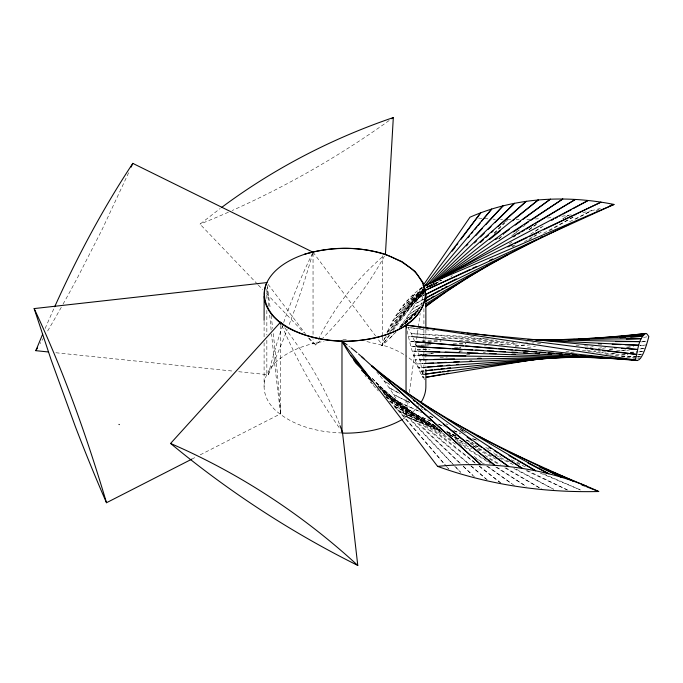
<?xml version="1.0" encoding="UTF-8"?>
<svg xmlns="http://www.w3.org/2000/svg" width="683" height="683" viewBox="0 0 683 683"><rect width="100%" height="100%" fill="white"/><g stroke="black" fill="none" stroke-linecap="round" stroke-linejoin="round"><path stroke-width="0.51" stroke-dasharray="3.42 2.56" d="M382.617 336.83L382.617 345.359L376.239 336.813M382.617 335.763L382.617 255.758M408.195 400.998L406.035 416.809L406.035 398.676M409.348 392.571L418.141 328.275M418.278 327.225L420.156 313.523M421.163 306.146L423.469 289.285M45.112 328.497L54.273 307.691M128.626 172.756L102.049 229.642L77.871 276.974A750.036 304.883 -71.8 0 1 62.281 305.514M388.977 335.31L381.78 345.803A329.505 162.639 66.3 0 1 385.306 336.463M392.571 330.06L422.564 286.322M390.019 334.73L381.78 345.803A476.589 234.773 66.6 0 0 394.048 333.765M393.186 330.461L423.631 289.549M386.143 336.659L384.205 339.203L386.228 336.753M389.387 332.425L422.41 289.165M390.966 331.016L423.426 291.726M426.807 287.637L428.156 285.998M422.376 287.159A329.505 162.639 66.3 0 0 386.843 332.877L423.17 289.985M386.834 332.877L423.409 292.896M429.146 286.621L431.297 284.265M425.278 288.832L389.677 326.833L423.733 293.135M426.004 288.064L428.181 285.733M390.078 338L396.072 331.972M402.825 325.185L420.062 307.845M450.797 276.939L452.291 275.437M494.27 233.219L504.771 222.667M507.768 219.653L505.514 221.915L507.768 219.653A750.036 451.284 58 0 0 510.875 219.687M400.827 326.961L421.155 306.556M494.21 233.253L504.754 222.675M429.786 287.142L433.568 283.402M423.366 291.445L392.725 321.078L424.339 292.725M427.199 287.739L431.024 284.034M405.079 323.776L416.109 313.787M498.863 238.888L503.593 234.611M400.272 327.174L418.525 310.791M498.71 238.854L503.465 234.585M431.451 286.348L435.404 282.805M423.153 291.769L395.969 315.614L424.092 292.742M428.745 286.86L431.946 284.051M400.366 327.277L416.041 314.445M514.231 234.047L519.182 229.992M523.306 226.611L524.962 225.262M433.201 285.34L436.505 282.651M417.33 311.952L401.604 324.638L416.152 313.813M511.695 235.866L519.14 229.864M423.52 291.257L399.401 310.458L423.434 292.742M429.342 286.621L433.5 283.317M257.525 284.222L200.025 224.152L220.199 208.503M529.094 229.778L537.649 223.418M434.593 284.521L439.741 280.73M418.09 310.364L405.19 319.755L418.38 310.799M509.245 243.993L512.677 241.492M529.018 229.59L535.899 224.587M423.725 290.659L403.03 305.6L423.34 292.051M428.898 286.92L434.072 283.189M389.156 120.515C355.612 144.574 320.344 166.2 283.829 185.443A750.036 605.949 -15 0 1 232.143 210.535M512.489 246.904L515.127 245.112M535.361 231.375L543.275 226.005M434.815 284.393L440.996 280.269M421.112 306.428L408.647 314.658L421.274 306.804M511.943 246.443L513.727 245.274M530.648 234.098L541.329 227.038M423.784 289.976L406.846 301.058L423.247 291.171M428.241 287.065L435.37 282.395M528.608 240.04L541.235 232.186M436.002 283.479L441.474 280.184M422.939 302.757L411.969 309.356L422.12 303.542M524.416 241.739L536.3 234.593M425.475 288.175L410.85 296.84L423.912 289.737M426.388 287.637L433.705 283.308M549.499 230.666L575.351 215.879M423.537 299.239L415.162 303.85L423.648 299.367M543.651 233.202L575.308 215.802M429.513 286.698L441.636 280.107M422.205 287.876L419.379 289.361L422.265 287.978M575.445 219.183L591.469 210.714L602.816 207.777M191.692 459.207L196.431 456.79M200.213 454.852L280.679 413.753A329.505 53.547 83.3 0 0 273.115 332.476M423.921 295.252L418.209 298.138L423.947 295.329M569.579 221.762L591.469 210.714L581.882 212.823M596.054 210.919L600.886 208.674M565.925 351.677L569.076 351.096M576.418 349.756L581.668 348.791M590.069 347.254L593.22 346.674M643.599 337.453L648.85 336.488M571.21 214.821L561.392 216.34M586.799 350.917L590.991 350.225M602.534 348.33L606.726 347.638M641.346 341.952L646.588 341.09L641.328 341.859M570.834 352.394L575.043 351.762M582.411 350.661L586.62 350.029M598.188 348.304L603.448 347.519M592.562 352.035L601.014 350.917M609.467 349.798L613.693 349.235M627.421 347.416L633.764 346.58M640.099 345.735L646.434 344.898L640.082 345.641M419.951 360.146L423.136 359.77M439.997 357.772L447.502 356.91M466.583 354.665L469.759 354.298M483.248 352.659L485.357 352.411M527.558 347.416L535.463 346.58M424.015 370.878L419.78 371.373L424.015 370.937M588.183 351.702L595.593 350.831M609.364 349.226L613.599 348.731M626.311 347.246L631.604 346.631M547.493 218.005L553.478 217.365M599.725 353.06L606.077 352.419M620.898 350.908L629.367 350.046M639.954 348.97L645.247 348.432L639.937 348.885M424.015 354.392L418.713 354.887L421.898 354.605M425.082 354.289L433.56 353.504M459.019 351.122L461.136 350.917M515.23 345.863L525.833 344.872M537.495 343.78L540.68 343.481M422.956 354.511L434.619 353.461M459.01 351.275L463.245 350.9M515.204 346.238L530.051 344.906M425.586 367.155L418.158 367.787L425.586 367.249M596.43 352.59L605.983 351.779M616.595 350.874L626.149 350.063M605.889 354.272L617.552 353.427M630.281 352.513L637.709 351.976M638.767 351.899L644.069 351.523L638.759 351.813M535.412 218.97L538.443 218.756M415.418 343.626A329.505 66.149 -81.7 0 1 417.398 349.961L429.069 349.175M454.545 347.459L460.914 347.032M499.136 344.454L517.176 343.242M417.398 349.961L430.128 349.192M458.78 347.459L460.905 347.331M484.247 345.922L486.373 345.794M501.228 344.898L519.268 343.805M532.006 343.037L534.123 342.909M422.973 363.612L416.596 363.962L422.965 363.689M604.737 353.674L614.307 353.145M630.247 352.274L637.691 351.873M615.281 355.356L628.027 354.801M637.589 354.392L642.908 354.161L637.58 354.289M430.879 344.778L415.998 345.367L430.871 344.924M453.196 343.891L465.943 343.387M482.949 342.704L507.392 341.739M459.548 344.07L465.926 343.882M488.234 343.216L513.727 342.465M525.415 342.115L527.541 342.046M609.902 354.989L628.001 354.537M621.539 356.663L636.436 356.432M637.495 356.415L641.755 356.347M421.974 341.03L441.124 340.826M459.224 340.629L496.464 340.228M421.966 341.133L441.116 341.176M466.643 341.235L501.749 341.312M621.504 356.278L636.428 356.33M637.495 356.33L639.621 356.338M633.158 358.003L636.36 358.037M637.418 358.046L640.62 358.08M435.353 337.641L485.459 338.614M417.526 351.25L412.216 351.088L417.526 351.284M626.806 357.661L631.058 357.79M632.116 357.824L638.494 358.012M435.344 338L437.47 338.076M442.797 338.264L497.139 340.194M474.062 336.839L411.345 333.637L489.959 339.144M576.017 345.18L579.201 345.402M584.511 345.769L588.763 346.068M341.97 432.945C318.03 432.279 293.127 426.183 274.933 409.826A80.884 46.7 0 0 1 324.049 341.372M412.165 335.379A329.505 66.149 -81.7 0 0 407.871 327.567L423.75 329.086M55.886 352.752L233.424 371.151M238.709 371.706L268.299 374.771A476.589 251.429 -64.1 0 0 287.253 329.556M408.332 336.147L410.457 336.377M407.871 327.575L431.152 330.307M432.211 330.427L434.32 330.674M366.899 341.602L385.425 346.033A80.884 46.7 0 0 1 406.65 356.253M440.151 429.855L405.463 416.365A476.589 354.511 -37.7 0 1 393.698 406.197M447.083 432.552L456.005 436.019M465.917 439.878L472.849 442.575M485.733 447.587L488.712 448.74M431.306 421.215L401.8 408.878L431.221 421.249M438.187 424.1L444.095 426.568M453.922 430.683L459.83 433.15M473.592 438.904L478.51 440.962M439.058 424.553L443.959 426.61M453.768 430.742L460.632 433.628M472.397 438.58L478.279 441.056M441.858 431.673L405.463 416.365A329.505 245.129 -38.1 0 0 379.56 375.334M449.721 434.986L460.547 439.536M470.382 443.668L478.254 446.981M493.988 453.597L500.878 456.492M516.613 463.108L526.448 467.249M540.219 473.037L580.55 490.001M438.136 427.993L399.103 411.021L441.44 430.888M446.913 431.818L455.698 435.634M466.429 440.304L474.233 443.702M487.893 449.645L493.749 452.189M511.311 459.83L521.069 464.073M543.506 473.831L580.584 489.959M419.174 411.243L397.83 401.578L421.94 412.72M429.838 416.067L433.722 417.825M459.907 429.675L463.791 431.434M429.65 416.28L433.509 418.064M446.042 423.861L447.971 424.749M462.434 431.434L466.293 433.218M450.106 434.951L460.684 439.912M473.199 445.786L482.821 450.302M499.179 457.969L513.607 464.747M526.115 470.613L567.496 490.027M436.096 426.388L393.895 405.958L441.124 430.614M446.648 431.494L457.2 436.599M469.665 442.635L478.296 446.819M495.568 455.168L511.866 463.065M527.216 470.493L567.505 489.984M409.791 402.492L393.553 394.492L409.646 402.705M421.01 408.511L422.905 409.476M449.627 435.045L464.747 442.925M477.033 449.329L496.874 459.676M513.881 468.538L553.563 489.224L515.204 468.606M389.754 401.305L436.565 426.414M447.8 432.441L459.036 438.469M473.08 445.999L493.672 457.055M399.248 393.16L388.96 387.62L400.033 393.895M389.711 401.399L442.191 431.69M455.083 439.126L471.663 448.688M489.156 458.788L499.282 464.636M504.805 467.821L542.558 489.609M389.558 384.213L384.077 380.96L389.464 384.367M385.733 396.652L436.172 426.551M449.013 434.157L466.438 444.488M484.785 455.365L500.374 464.602M505.872 467.864L540.723 488.524M460.368 429.197L463.953 431.468M386.518 397.361L445.606 435.028M459.036 443.591L490.368 463.569M495.738 466.993L526.175 486.407M383.573 393.143L442.396 431.596M457.55 441.5L489.643 462.476M496.772 467.138L526.183 486.373M384.23 394.006L457.149 445.299M475.385 458.122L483.197 463.62M486.663 466.062L511.84 483.777M380.508 389.156L451.369 440.176M473.84 456.355L484.204 463.817M487.662 466.31L514.453 485.596M370.98 382.343L373.499 384.298M382.736 391.461L475.906 463.731M479.261 466.335L501.928 483.914M378.297 385.921L476.034 463.39M479.372 466.037L500.255 482.591M377.878 386.399L470.1 465.294M470.911 465.985L486.279 479.133M375.923 382.77L470.305 465.149M471.108 465.849L487.91 480.508M378.442 386.296L460.222 463.526M463.313 466.438L472.568 475.189M372.013 378.382L375.087 381.336M375.855 382.079L460.299 463.33M463.373 466.284L474.89 477.357M377.981 386.015L453.939 465.345M454.673 466.122L460.573 472.277L454.767 466.071M258.259 284.99L262.682 289.618M266.37 293.468L303.969 332.741M309.126 338.136L315.759 345.069A476.589 389.558 2.7 0 0 319.968 340.945M372.397 378.544L454.041 465.294M386.04 396.456L445.931 465.849L379.876 388.038M268.137 284.359L305.344 333.714M308.554 337.965L313.045 343.925L313.045 338.597M313.045 252.189L375.599 335.959M424.339 379.774L423.11 374.386A80.884 46.7 0 0 0 407.495 356.842M425.868 329.94L425.868 366.208M423.904 292.52L423.904 295.722M423.904 308.52L423.904 328.788M423.904 329.855L423.904 338.384M423.904 339.451L423.904 363.988M423.904 365.055L423.904 377.853M313.045 253.256L313.045 337.53M280.448 325.441L280.448 413.975M266.848 289.054L266.848 300.785M266.848 310.389L266.848 334.926M266.848 340.254L266.848 374.386M264.099 321.411L264.099 338.478M264.099 342.738L264.099 386.476M315.768 345.069A329.505 268.957 2.4 0 1 383.146 256.245M384.427 256.116A476.589 389.558 2.7 0 1 322.735 338.162M418.739 405.651A80.884 46.7 0 0 1 403.098 418.961M342.883 339.793A80.884 46.7 0 0 1 347.084 339.793M422.726 288.764A476.589 234.773 66.6 0 1 399.137 327.772M284.717 327.729A329.505 239.52 41.5 0 1 340.014 425.646M339.075 427.481A476.589 345.265 41.7 0 1 281.652 325.065M268.308 374.771A329.505 172.748 -64.2 0 1 282.728 325.27M283.693 322.461A329.505 172.748 -64.2 0 1 312.157 253.999M312.754 253.214A476.589 251.429 -64.1 0 1 288.678 325.834M280.679 413.753A476.589 75.6 83.3 0 1 271.535 333.996M271.142 330.017A476.589 75.6 83.3 0 1 269.691 315.128M268.863 306.223A476.589 75.6 83.3 0 1 267.215 287.5M267.215 285.562A329.505 53.547 83.3 0 1 270.237 308.46M271.1 315.452A329.505 53.547 83.3 0 1 272.654 328.472M61.291 307.273A750.036 304.883 -71.8 0 1 46.512 332.894M43.849 337.385A750.036 304.883 -71.8 0 1 40.109 343.617M228.395 212.2A750.036 605.949 -15 0 1 200.025 224.152M530.35 219.277A750.036 451.284 58 0 1 525.261 219.491M519.114 219.644A750.036 451.284 58 0 1 516.032 219.678M502.577 219.542A750.036 451.284 58 0 1 500.494 219.474M495.269 219.26A750.036 451.284 58 0 1 493.177 219.158M487.935 218.842A750.036 451.284 58 0 1 478.441 218.09M413.36 338.145A329.505 66.149 -81.7 0 1 414.521 341.116M418.192 352.88A329.505 66.149 -81.7 0 1 423.161 377.819A476.589 96.371 -81.5 0 1 407.153 330.717M348.791 346.11A329.505 245.129 -38.1 0 1 350.447 347.382M376.879 372.192A329.505 245.129 -38.1 0 1 378.894 374.54M378.322 390.932A476.589 354.511 -37.7 0 1 376.931 389.421M375.548 387.893A476.589 354.511 -37.7 0 1 370.143 381.695M366.216 376.939A476.589 354.511 -37.7 0 1 364.935 375.334M568.29 215.35L562.877 218.714L568.29 215.35M423.059 291.325L421.129 292.23L423.067 291.342M424.604 374.241L421.445 374.711L424.613 374.293M422.529 359.719L415.076 359.907L422.529 359.787M422.145 355.638L413.616 355.612L422.145 355.706M416.186 346.64L410.867 346.332L416.178 346.657M413.813 341.705L409.569 341.355L413.804 341.713M448.714 469.076L446.622 466.651L448.731 469.067"/><path stroke-width="1.02" d="M425.868 327.806L425.868 294.74L423.11 282.651L415.033 271.39L402.176 261.717L385.425 254.298L393.314 117.561C332.006 138.418 273.823 168.616 221.847 207.282M635.173 359.941C638.153 351.395 637.734 338.99 645.708 333.449L646.784 333.799L648.85 336.488A750.036 42.653 -87.6 0 1 642.908 354.153C641.542 356.859 638.947 362.195 635.173 359.941L405.864 324.988L410.739 321.326A66.934 38.641 0 0 0 417.731 314.325L422.564 306.744L424.946 298.778A66.934 38.641 0 0 0 424.946 290.702L422.564 282.736L417.731 275.155A66.934 38.641 0 0 0 410.739 268.163L401.775 261.948L391.026 256.782A66.951 38.658 0 0 0 378.911 252.744C354.588 246.128 328.625 247.4 304.49 254.238M266.848 282.651C258.712 300.844 272.167 319.132 287.782 327.763C305.361 337.189 325.176 340.996 344.983 341.44C375.206 340.484 421.129 331.042 425.868 294.74M48.493 351.984L35.806 350.669L42.645 334.226M131.127 167.13L132.801 163.374L313.087 252.258M54.691 306.752C77.094 257.107 102.749 208.836 132.801 163.374M423.161 285.451L469.947 217.22C514.948 197.285 566.13 194.868 613.991 204.43L424.032 290.898L470.416 269.315M452.163 251.199L455.33 246.93M456.603 245.231L457.866 243.524M461.042 239.263L480.695 212.84L424.356 286.621M468.051 237.701L469.409 236.062M471.432 233.612L472.79 231.972M474.813 229.514L476.845 227.063M478.194 225.424L480.226 222.965M481.575 221.326L491.717 209.049L427.285 285.127M340.014 425.646A329.505 239.52 41.5 0 1 342.482 432.296L357.781 565.439A750.036 585.143 27.7 0 1 276.624 520.036C239.622 496.908 204.183 471.287 170.571 443.455L280.448 322.239A80.21 46.307 0 0 0 336.002 340.757L341.987 341.013L341.97 432.945L344.983 433.176A80.884 46.7 0 0 0 402.176 419.499M466.429 245.846L467.864 244.283M475.752 235.652L482.207 228.6M485.792 224.681L503.004 205.865L430.358 283.411M474.429 242.96L476.7 240.715M480.482 236.967L484.264 233.227M488.046 229.479L491.077 226.483M494.859 222.743L514.53 203.269L432.561 282.549M480.448 242.397L483.615 239.562M485.989 237.436L488.354 235.311M491.521 232.476L493.1 231.059M497.839 226.807L526.294 201.289L435.139 281.251M425.944 306.334L430.068 302.962M489.455 239.596L500.212 230.854M512.626 220.763L514.282 219.422M515.938 218.073L538.272 199.914L436.821 280.67M425.56 306.812L446.101 291.53M447.809 290.258L450.379 288.354M495.534 239.622L497.25 238.35M503.251 233.928L509.262 229.497M515.272 225.074L520.42 221.275M522.999 219.38L550.464 199.137L440.108 278.826M391.649 118.74L393.314 117.561M425.424 306.018L464.116 279.748M466.754 277.955L469.392 276.163M513.394 231.972L522.222 226.082M524.877 224.314L528.403 221.958M531.058 220.191L562.835 198.984L441.611 278.314M425.782 303.995L484.409 267.531M486.211 266.404L488.021 265.286M513.445 236.788L515.264 235.686M517.996 234.038L519.823 232.946M521.641 231.844L524.373 230.197M526.2 229.095L533.483 224.698M535.31 223.606L575.393 199.427L449.243 274.105M426.593 300.563L429.342 298.906M431.169 297.814L433.91 296.157M425.816 301.434L507.964 254.435M425.398 298.215L439.365 290.54M441.227 289.515L443.088 288.491M444.957 287.466L446.819 286.442M551.727 220.268L553.597 219.252M555.458 218.236L557.328 217.228M559.198 216.212L561.059 215.196M562.929 214.18L571.321 209.621M573.191 208.605L588.114 200.486L432.578 282.412M425.979 285.887L427.865 284.896M425.535 298.369L535.848 240.1M540.56 237.607L542.447 236.617M266.805 282.591L34.15 308.579L51.251 360.206L75.147 426.047A750.036 225.202 77 0 0 106.497 502.731L191.692 459.207M425.825 294.296L456.295 278.92M424.911 294.86L569.34 224.161M507.785 246.913L512.583 244.608M514.504 243.686L526.994 237.684M528.924 236.762L538.528 232.152M543.335 229.838L600.989 202.159L423.904 286.117L423.904 288.252M472.346 268.419L476.213 266.626M489.745 260.334L492.639 258.985M423.904 286.117L613.991 204.43L609.928 205.651M281.678 323.802A329.505 239.52 41.5 0 0 280.448 322.239L279.902 322.47L273.465 316.562A80.884 46.7 0 0 1 264.15 296.49M444.163 373.968L426.32 377.238L538.545 358.848M446.264 373.584L448.355 373.2M425.654 374.088L440.381 371.885M442.49 371.569L444.59 371.253M447.749 370.784L449.849 370.468M425.671 374.156L546.093 358.199M615.118 337.069L617.227 336.813M621.445 336.318L624.484 336.121M626.721 335.695L645.708 333.449M426.132 370.63L432.484 369.887M434.601 369.64L438.845 369.144M440.962 368.897L444.138 368.521M447.314 368.154L450.49 367.778M426.132 370.724L548.919 358.234M551.036 358.02L555.27 357.585M587.346 339.118L589.463 338.922M594.773 338.418L599.017 338.025M602.193 337.726L644.615 333.756M625.474 336.352L629.717 335.968M632.902 335.686L643.497 334.738L578.749 339.092M427.712 366.976L434.072 366.43M437.257 366.156L442.567 365.704M446.81 365.345L449.995 365.072M456.364 364.534L458.481 364.346M437.615 466.387C492.247 460.871 548.79 467.983 598.718 491.521A750.036 503.9 -49.9 0 1 528.864 488.106C497.779 484.213 467.087 477.041 437.615 466.387L341.97 341.21C364.159 341.509 387.176 337.308 406.035 325.074L636.411 354.4L606.786 350.925M425.586 367.249L560.282 357.55M564.525 357.252L569.827 356.868M568.136 339.81L574.505 339.383M620.079 337.718L625.389 337.402M630.691 337.078L642.361 336.369L556.278 339.793M433.603 363.032L424.032 363.561L580.217 356.876M437.854 362.801L446.358 362.34M453.794 361.93L459.113 361.64M469.742 361.059L471.868 360.94M626.337 339.109L641.209 338.674L536.906 339.793M423.597 359.693L426.79 359.608M434.243 359.42L454.468 358.916M477.895 358.319L481.088 358.242M423.597 359.77L589.608 357.166M615.562 341.568L640.031 341.628L528.096 339.442M465.857 355.783L422.145 355.638L589.463 357.525M591.598 357.55L606.513 357.713M422.837 351.412L439.835 351.933M445.145 352.095L458.959 352.522M467.454 352.778L478.083 353.102M489.762 353.461L496.14 353.657M512.079 354.144L515.264 354.246M598.351 343.797L601.552 343.908M612.207 344.283L620.727 344.591M624.988 344.744L638.836 345.231L535.72 339.98M418.585 351.318L606.572 358.165M608.698 358.242L618.26 358.592L615.084 358.268M528.283 339.596L532.535 339.818M450.208 348.578L417.245 346.699L625.637 359.412M452.334 348.697L460.846 349.184M464.039 349.363L472.542 349.85M475.735 350.029L483.18 350.456M487.431 350.695L493.809 351.062M500.195 351.421L505.505 351.728M511.891 352.095L517.21 352.394M523.588 352.761L527.839 353M535.284 353.427L539.536 353.666M548.048 354.153L551.232 354.332M559.744 354.819L561.87 354.938M628.821 359.608L634.14 359.932M614.256 347.86L616.382 348.006M621.692 348.381L625.944 348.671M629.137 348.902L637.632 349.491L467.163 333.227M415.93 341.876L463.595 345.803M465.721 345.974L496.439 348.501M498.556 348.68L504.916 349.201M507.034 349.38L512.327 349.816M515.511 350.072L520.805 350.507M522.922 350.686L529.282 351.207M531.4 351.378L536.693 351.822M539.869 352.078L545.171 352.513M548.347 352.778L553.648 353.213M556.824 353.478L562.118 353.914M565.293 354.17L569.537 354.52M572.713 354.784L576.947 355.134M581.19 355.476L585.425 355.826M589.66 356.176L593.903 356.526M598.137 356.876L602.372 357.226M606.615 357.576L609.791 357.832M622.503 358.882L625.679 359.138M630.981 359.582L634.157 359.839M414.871 341.799L637.307 360.564L411.516 336.488M461.87 332.723L463.988 332.928M585.621 348.441L587.739 348.689M590.915 349.056L593.032 349.303M596.208 349.679L599.375 350.055M602.551 350.422L604.668 350.669M385.425 254.298C359.19 246.264 330.777 246.264 304.541 254.298A80.884 46.7 0 0 0 264.15 292.998L264.099 320.344M581.865 484.973L584.844 486.125M586.825 486.894L598.718 491.521M544.402 468.529L550.302 470.997M552.265 471.816L586.688 486.219M554.75 473.234L557.695 474.472M559.65 475.3L574.36 481.489L509.373 452.069M118.893 424.374L119.423 424.613M170.571 443.455C239.272 473.182 302.74 514.751 357.781 565.439M539.57 467.078L561.742 477.332L476.691 435.438M528.019 463.117L548.85 473.754L447.869 419.353M508.937 455.595L515.392 459.258M517.236 460.299L535.694 470.758L422.435 403.687M489.088 447.356L490.881 448.492M494.475 450.763L498.061 453.034M499.862 454.169L522.299 468.359L400.272 388.525M467.138 437.103L471.466 440.168M475.795 443.233L481.848 447.527M483.581 448.757L508.664 466.54L381.174 373.985M413.335 400.238L414.999 401.561M416.664 402.893L418.32 404.216M419.985 405.548L422.478 407.538M424.143 408.869L425.808 410.193M443.267 424.143L494.825 465.319L371.8 365.755M368.171 378.1L372.209 381.558M363.928 372.303L369.529 377.187M371.629 365.986L374.788 368.854M376.367 370.28L480.781 464.696L361.64 356.722M361.469 370.263L369.955 378.28M361.264 368.043L355.126 362.135A476.589 354.511 -37.7 0 1 353.376 359.591M362.801 369.52L365.106 371.731M355.86 362.904L366.925 374.455M347.109 344.864A329.505 245.129 -38.1 0 0 341.978 341.21A476.589 354.511 -37.7 0 0 350.533 355.305L359.275 364.602M350.533 355.305L367.241 374.668M368.632 376.282L370.024 377.895M34.15 308.579C63.596 371.151 86.818 436.48 106.497 502.722M425.868 369.409L425.868 386.476A80.884 46.7 0 0 1 421.18 402.142M406.035 392.273L406.035 325.074A476.589 96.371 -81.5 0 0 406.59 327.925M280.448 322.239L280.448 324.374M351.275 348.023A329.505 245.129 -38.1 0 1 356.944 352.616M358.524 353.973A329.505 245.129 -38.1 0 1 363.937 358.823M37.42 348.04A750.036 304.883 -71.8 0 1 35.815 350.678"/></g></svg>
